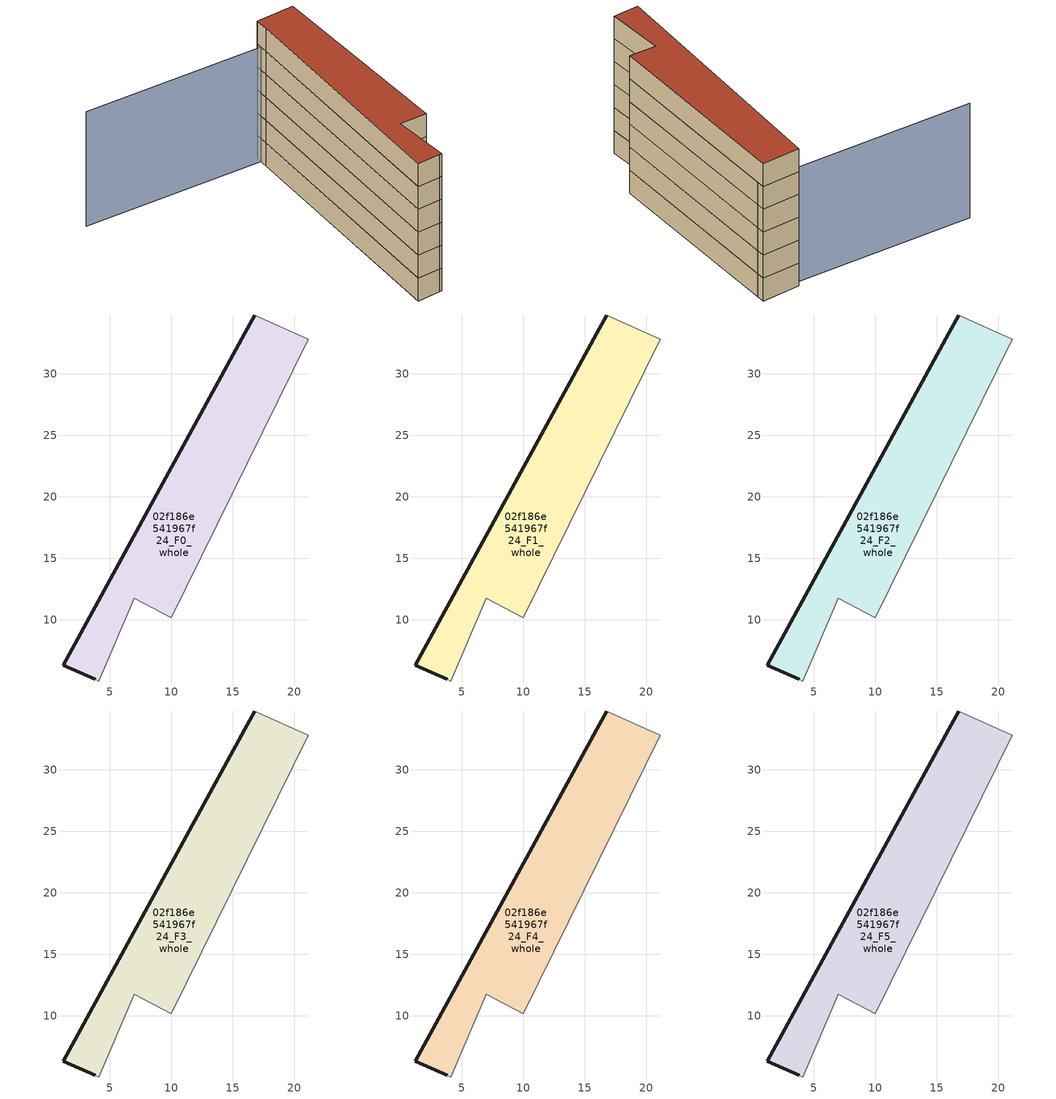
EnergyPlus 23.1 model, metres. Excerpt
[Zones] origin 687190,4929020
02f186e541967f24_F0_whole
 floor ground (EU_floor_Construction): 21.15,32.8 9.98,10.17 6.99,11.75 4.12,5.02 3.81,5.16 1.2,6.31 15.97,33.27 16.78,34.76 z0
 wall outside (EU_wall_Construction): 16.78,34.76 15.97,33.27 1.2,6.31 3.81,5.16 z0:3
 wall adiabatic (EU_wall_Construction): 3.81,5.16 4.12,5.02 6.99,11.75 9.98,10.17 21.15,32.8 16.78,34.76 z0:3
02f186e541967f24_F1_whole
 floor to 02f186e541967f24_F0_whole (EU_floor_Construction): 21.15,32.8 9.98,10.17 6.99,11.75 4.12,5.02 3.81,5.16 1.2,6.31 15.97,33.27 16.78,34.76 z3
 wall outside (EU_wall_Construction): 16.78,34.76 15.97,33.27 1.2,6.31 3.81,5.16 z3:6
 wall adiabatic (EU_wall_Construction): 3.81,5.16 4.12,5.02 6.99,11.75 9.98,10.17 21.15,32.8 16.78,34.76 z3:6
02f186e541967f24_F2_whole
 floor to 02f186e541967f24_F1_whole (EU_floor_Construction): 21.15,32.8 9.98,10.17 6.99,11.75 4.12,5.02 3.81,5.16 1.2,6.31 15.97,33.27 16.78,34.76 z6
 wall outside (EU_wall_Construction): 16.78,34.76 15.97,33.27 1.2,6.31 3.81,5.16 z6:9
 wall adiabatic (EU_wall_Construction): 3.81,5.16 4.12,5.02 6.99,11.75 9.98,10.17 21.15,32.8 16.78,34.76 z6:9
02f186e541967f24_F3_whole
 floor to 02f186e541967f24_F2_whole (EU_floor_Construction): 21.15,32.8 9.98,10.17 6.99,11.75 4.12,5.02 3.81,5.16 1.2,6.31 15.97,33.27 16.78,34.76 z9
 wall outside (EU_wall_Construction): 16.78,34.76 15.97,33.27 1.2,6.31 3.81,5.16 z9:12
 wall adiabatic (EU_wall_Construction): 3.81,5.16 4.12,5.02 6.99,11.75 9.98,10.17 21.15,32.8 16.78,34.76 z9:12
02f186e541967f24_F4_whole
 floor to 02f186e541967f24_F3_whole (EU_floor_Construction): 21.15,32.8 9.98,10.17 6.99,11.75 4.12,5.02 3.81,5.16 1.2,6.31 15.97,33.27 16.78,34.76 z12
 wall outside (EU_wall_Construction): 16.78,34.76 15.97,33.27 1.2,6.31 3.81,5.16 z12:15
 wall adiabatic (EU_wall_Construction): 3.81,5.16 4.12,5.02 6.99,11.75 9.98,10.17 21.15,32.8 16.78,34.76 z12:15
02f186e541967f24_F5_whole
 floor to 02f186e541967f24_F4_whole (EU_floor_Construction): 21.15,32.8 9.98,10.17 6.99,11.75 4.12,5.02 3.81,5.16 1.2,6.31 15.97,33.27 16.78,34.76 z15
 wall outside (EU_wall_Construction): 16.78,34.76 15.97,33.27 1.2,6.31 3.81,5.16 z15:18
 wall adiabatic (EU_wall_Construction): 3.81,5.16 4.12,5.02 6.99,11.75 9.98,10.17 21.15,32.8 16.78,34.76 z15:18
 roof outside (EU_roof_Construction): 9.98,10.17 21.15,32.8 16.78,34.76 15.97,33.27 1.2,6.31 3.81,5.16 4.12,5.02 6.99,11.75 z18
shading: 20.7,31.9 -3.58,44.72 z0:15
[Building]
EU S2 Campaign: North Axis=0; Terrain=City; Solar Distribution=FullExterior
[Site:Location]
Bologna: Latitude=44.5; Longitude=11.25; Time Zone=1; Elevation=37
[SizingPeriod:WeatherFileDays]
AnnualSizingPeriod: Begin Month=1; Begin Day of Month=1; End Month=12; End Day of Month=31; Day of Week for Start Day=Monday; Use Weather File Daylight Saving Period=No; Use Weather File Rain and Snow Indicators=No
[MATERIAL]
EU_InternalMass_Material: Roughness=MediumRough; Thickness=0.1; Conductivity=1; Density=1800; Specific Heat=900; Thermal Absorptance=0.9; Solar Absorptance=0.7; Visible Absorptance=0.7
[MATERIAL:NOMASS] Roughness=MediumRough; Thermal Absorptance=0.9; Solar Absorptance=0.7; Visible Absorptance=0.7
Name | Thermal Resistance
EU_wall_NoMass | 0.890213
EU_roof_NoMass | 0.636128
EU_floor_NoMass | 0.79516
[CONSTRUCTION]
EU_wall_Construction: EU_wall_NoMass
EU_roof_Construction: EU_roof_NoMass
EU_floor_Construction: EU_floor_NoMass
EU_InternalMass_Construction: EU_InternalMass_Material
[ZONE] Type=1; Multiplier=1; Ceiling Height=autocalculate; Floor Area=autocalculate; Part of Total Floor Area=Yes
Name | Volume
02f186e541967f24_F0_whole | 462.487
02f186e541967f24_F1_whole; 02f186e541967f24_F2_whole; 02f186e541967f24_F3_whole; 02f186e541967f24_F4_whole; 02f186e541967f24_F5_whole | 462.488
[INTERNALMASS] Construction=EU_InternalMass_Construction; Surface Area=154.163
Name | Zone or ZoneList
02f186e541967f24_F0_whole_EU_InternalMass | 02f186e541967f24_F0_whole
02f186e541967f24_F1_whole_EU_InternalMass | 02f186e541967f24_F1_whole
02f186e541967f24_F2_whole_EU_InternalMass | 02f186e541967f24_F2_whole
02f186e541967f24_F3_whole_EU_InternalMass | 02f186e541967f24_F3_whole
02f186e541967f24_F4_whole_EU_InternalMass | 02f186e541967f24_F4_whole
02f186e541967f24_F5_whole_EU_InternalMass | 02f186e541967f24_F5_whole
[OTHEREQUIPMENT] Fuel Type=Electricity; Design Level Calculation Method=Watts/Area; Power per Zone Floor Area=1; Fraction Latent=0; Fraction Radiant=0; Fraction Lost=0; Carbon Dioxide Generation Rate=0; EndUse Subcategory=EU_Step8_InternalGains
Name | Zone or ZoneList or Space or SpaceList | Schedule
EU_Step8_InternalGain_02f186e541967f24_F0_whole_f000 | 02f186e541967f24_F0_whole | EU_Step8_GainSchedule_02f186e541967f24_F0_whole_f000
EU_Step8_InternalGain_02f186e541967f24_F1_whole_f000 | 02f186e541967f24_F1_whole | EU_Step8_GainSchedule_02f186e541967f24_F1_whole_f000
EU_Step8_InternalGain_02f186e541967f24_F2_whole_f000 | 02f186e541967f24_F2_whole | EU_Step8_GainSchedule_02f186e541967f24_F2_whole_f000
EU_Step8_InternalGain_02f186e541967f24_F3_whole_f000 | 02f186e541967f24_F3_whole | EU_Step8_GainSchedule_02f186e541967f24_F3_whole_f000
EU_Step8_InternalGain_02f186e541967f24_F4_whole_f000 | 02f186e541967f24_F4_whole | EU_Step8_GainSchedule_02f186e541967f24_F4_whole_f000
EU_Step8_InternalGain_02f186e541967f24_F5_whole_f000 | 02f186e541967f24_F5_whole | EU_Step8_GainSchedule_02f186e541967f24_F5_whole_f000
[ZONEVENTILATION:DESIGNFLOWRATE] Schedule=EU_AlwaysOn; Design Flow Rate Calculation Method=AirChanges/Hour; Air Changes per Hour=0.718634; Ventilation Type=Natural; Fan Pressure Rise=0; Fan Total Efficiency=1; Constant Term Coefficient=1; Temperature Term Coefficient=0; Velocity Term Coefficient=0; Velocity Squared Term Coefficient=0; Minimum Indoor Temperature=-100; Maximum Indoor Temperature=100; Delta Temperature=-100; Minimum Outdoor Temperature=-100; Maximum Outdoor Temperature=100; Maximum Wind Speed=40
Name | Zone or ZoneList or Space or SpaceList
EU_ConstantAir_02f186e541967f24_F0_whole | 02f186e541967f24_F0_whole
EU_ConstantAir_02f186e541967f24_F1_whole | 02f186e541967f24_F1_whole
EU_ConstantAir_02f186e541967f24_F2_whole | 02f186e541967f24_F2_whole
EU_ConstantAir_02f186e541967f24_F3_whole | 02f186e541967f24_F3_whole
EU_ConstantAir_02f186e541967f24_F4_whole | 02f186e541967f24_F4_whole
EU_ConstantAir_02f186e541967f24_F5_whole | 02f186e541967f24_F5_whole
[HVACTEMPLATE:THERMOSTAT] Constant Heating Setpoint=20; Constant Cooling Setpoint=50
EU_HeatOnly_02f186e541967f24_F0_whole; EU_HeatOnly_02f186e541967f24_F1_whole; EU_HeatOnly_02f186e541967f24_F2_whole; EU_HeatOnly_02f186e541967f24_F3_whole; EU_HeatOnly_02f186e541967f24_F4_whole; EU_HeatOnly_02f186e541967f24_F5_whole
[HVACTEMPLATE:ZONE:IDEALLOADSAIRSYSTEM] System Availability Schedule=EU_AlwaysOn; Maximum Heating Supply Air Temperature=50; Minimum Cooling Supply Air Temperature=13; Maximum Heating Supply Air Humidity Ratio=0.0156; Minimum Cooling Supply Air Humidity Ratio=0.0077; Heating Limit=NoLimit; Cooling Limit=NoLimit; Heating Availability Schedule=EU_AlwaysOn; Cooling Availability Schedule=EU_CoolingOff; Dehumidification Control Type=ConstantSensibleHeatRatio; Cooling Sensible Heat Ratio=0.7; Dehumidification Setpoint=60; Humidification Control Type=None; Humidification Setpoint=30; Outdoor Air Method=None; Outdoor Air Flow Rate per Person=0.00944; Outdoor Air Flow Rate per Zone Floor Area=0; Outdoor Air Flow Rate per Zone=0; Demand Controlled Ventilation Type=None; Outdoor Air Economizer Type=NoEconomizer; Heat Recovery Type=None; Sensible Heat Recovery Effectiveness=0.7; Latent Heat Recovery Effectiveness=0.65
Name | Template Thermostat
02f186e541967f24_F0_whole | EU_HeatOnly_02f186e541967f24_F0_whole
02f186e541967f24_F1_whole | EU_HeatOnly_02f186e541967f24_F1_whole
02f186e541967f24_F2_whole | EU_HeatOnly_02f186e541967f24_F2_whole
02f186e541967f24_F3_whole | EU_HeatOnly_02f186e541967f24_F3_whole
02f186e541967f24_F4_whole | EU_HeatOnly_02f186e541967f24_F4_whole
02f186e541967f24_F5_whole | EU_HeatOnly_02f186e541967f24_F5_whole
[SIZING:ZONE] Zone Cooling Design Supply Air Temperature Input Method=SupplyAirTemperature; Zone Cooling Design Supply Air Temperature=13; Zone Heating Design Supply Air Temperature Input Method=SupplyAirTemperature; Zone Heating Design Supply Air Temperature=50; Zone Cooling Design Supply Air Humidity Ratio=0.008; Zone Heating Design Supply Air Humidity Ratio=0.008; Cooling Design Air Flow Method=DesignDay; Cooling Design Air Flow Rate=0; Cooling Minimum Air Flow per Zone Floor Area=0.000762; Cooling Minimum Air Flow=0; Cooling Minimum Air Flow Fraction=0.2; Heating Design Air Flow Method=DesignDay; Heating Design Air Flow Rate=0; Heating Maximum Air Flow per Zone Floor Area=0.002032; Heating Maximum Air Flow=0.141576; Heating Maximum Air Flow Fraction=0.3; Account for Dedicated Outdoor Air System=No; Dedicated Outdoor Air System Control Strategy=NeutralSupplyAir; Dedicated Outdoor Air Low Setpoint Temperature for Design=autosize; Dedicated Outdoor Air High Setpoint Temperature for Design=autosize; Zone Load Sizing Method=Sensible Load Only No Latent Load; Zone Latent Cooling Design Supply Air Humidity Ratio Input Method=HumidityRatioDifference; Zone Cooling Design Supply Air Humidity Ratio Difference=0.005; Zone Latent Heating Design Supply Air Humidity Ratio Input Method=HumidityRatioDifference; Zone Humidification Design Supply Air Humidity Ratio Difference=0.005
02f186e541967f24_F0_whole; 02f186e541967f24_F1_whole; 02f186e541967f24_F2_whole; 02f186e541967f24_F3_whole; 02f186e541967f24_F4_whole; 02f186e541967f24_F5_whole
[SCHEDULE:CONSTANT]
Name | Hourly Value
EU_AlwaysOn | 1
EU_CoolingOff | 0
[SCHEDULE:FILE] Column Number=1; Rows to Skip at Top=0; Number of Hours of Data=8760; Column Separator=Comma; Interpolate to Timestep=No; Minutes per Item=60; Adjust Schedule for Daylight Savings=Yes
Name | File
EU_Step8_GainSchedule_02f186e541967f24_F0_whole_f000 | ../../schedules/02f186e541967f24/02f186e541967f24_F0_whole_f000_gain.csv
EU_Step8_GainSchedule_02f186e541967f24_F1_whole_f000 | ../../schedules/02f186e541967f24/02f186e541967f24_F1_whole_f000_gain.csv
EU_Step8_GainSchedule_02f186e541967f24_F2_whole_f000 | ../../schedules/02f186e541967f24/02f186e541967f24_F2_whole_f000_gain.csv
EU_Step8_GainSchedule_02f186e541967f24_F3_whole_f000 | ../../schedules/02f186e541967f24/02f186e541967f24_F3_whole_f000_gain.csv
EU_Step8_GainSchedule_02f186e541967f24_F4_whole_f000 | ../../schedules/02f186e541967f24/02f186e541967f24_F4_whole_f000_gain.csv
EU_Step8_GainSchedule_02f186e541967f24_F5_whole_f000 | ../../schedules/02f186e541967f24/02f186e541967f24_F5_whole_f000_gain.csv
